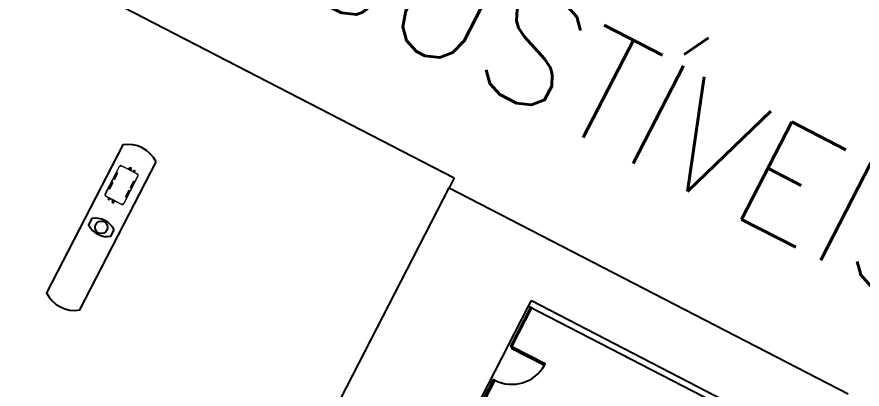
# Model space of a CAD drawing. Header units: millimetres. Extents: x 272118 to 273910, y 9581933 to 9583029.
# Drawn here: x 272792.07 to 272812.4, y 9582594.77 to 9582603.71 of the extents above; entities that cross this region are included whole.
import ezdxf

# ---------------------------------------------------------------- set-up
doc = ezdxf.new("R2010")
doc.units = ezdxf.units.MM
doc.header["$PDMODE"] = 35
doc.linetypes.add('HIDDEN', pattern=[9.525, 6.35, -3.175])
for name, color, linetype in [('ARQ-ALVENARIA', 4, 'Continuous'), ('ARQ-COTAS', 30, 'Continuous'), ('ARQ-ESQ-02', 2, 'Continuous'), ('ARQ-ESTRUTURA', 6, 'Continuous'), ('ARQ-PENA-01', 1, 'Continuous'), ('ARQ-PENA-02', 2, 'Continuous'), ('ARQ-PENA-FINA-CINZA', 8, 'Continuous'), ('ARQ-PROJ-01', 1, 'HIDDEN'), ('ARQ-TEXTO3', 3, 'Continuous')]:
    doc.layers.add(name, color=color, linetype=linetype)
doc.styles.add('ROMANS', font='romans.shx')
doc.styles.add('Romans_Anot', font='romans.shx')
doc.dimstyles.new('Escala 1-100', dxfattribs={"dimscale": 10, "dimtxt": 0.2, "dimasz": 0.15, "dimexe": 0.1, "dimexo": 0.2, "dimgap": 0.15, "dimtad": 1, "dimzin": 4, "dimdsep": 46, "dimtxsty": 'Romans_Anot', "dimblk": 'OBLIQUE', "dimcen": 0.25, "dimclrd": 256, "dimclre": 256, "dimclrt": 2, "dimaunit": 1, "dimadec": 3, "dimazin": 0, "dimtfac": 1, "dimtix": 1, "dimtmove": 2, "dimatfit": 3, "dimfxl": 0, "dimlwd": -1, "dimlwe": -1, "dimarcsym": 0})
doc.dimstyles.new('Escala 1-1000', dxfattribs={"dimscale": 15, "dimtxt": 0.2, "dimasz": 0.15, "dimexe": 0.1, "dimexo": 0.2, "dimgap": 0.15, "dimtad": 1, "dimzin": 4, "dimdsep": 46, "dimtxsty": 'Romans_Anot', "dimblk": 'OBLIQUE', "dimcen": 0.25, "dimse1": 1, "dimse2": 1, "dimsd1": 1, "dimsd2": 1, "dimclrd": 256, "dimclre": 256, "dimclrt": 2, "dimaunit": 1, "dimadec": 3, "dimazin": 0, "dimtfac": 1, "dimtix": 1, "dimtmove": 2, "dimatfit": 3, "dimfxl": 0, "dimlwd": -1, "dimlwe": -1, "dimarcsym": 0})

# ---------------------------------------------------------------- blocks, each defined once
blk = doc.blocks.new('BOMBA SUPERIOR')
at = {"layer": 'ARQ-PENA-FINA-CINZA', "lineweight": 5}
for p, q in [((807.3, 415.998), (807.304, 416.002)), ((807.304, 416.002), (807.31, 416.003)), ((807.31, 416.003), (807.327, 416.003)), ((807.327, 416.013), (807.327, 415.964)), ((807.346, 416.013), (807.327, 416.013)), ((807.347, 416.101), (807.346, 416.098)), ((807.346, 416.098), (807.346, 416.094)), ((807.346, 416.094), (807.346, 415.654)), ((807.346, 416.083), (807.346, 416.084)), ((807.346, 416.084), (807.348, 416.084)), ((807.347, 416.083), (807.346, 416.083)), ((807.346, 415.964), (807.346, 416.013)), ((807.348, 416.105), (807.347, 416.103)), ((807.347, 416.103), (807.347, 416.102)), ((807.347, 416.102), (807.347, 416.101)), ((807.349, 416.108), (807.348, 416.105)), ((807.348, 416.084), (807.348, 415.664)), ((807.35, 416.109), (807.349, 416.108)), ((807.351, 416.11), (807.35, 416.109)), ((807.353, 416.112), (807.351, 416.11)), ((807.354, 416.114), (807.353, 416.112)), ((807.355, 416.115), (807.354, 416.114)), ((807.356, 416.116), (807.355, 416.115)), ((807.358, 416.118), (807.356, 416.116)), ((807.36, 416.119), (807.358, 416.118)), ((807.361, 416.12), (807.36, 416.119)), ((807.361, 416.109), (807.36, 416.107)), ((807.36, 416.107), (807.361, 416.104)), ((807.362, 416.12), (807.361, 416.12)), ((807.363, 416.11), (807.361, 416.109)), ((807.361, 416.106), (807.361, 416.107)), ((807.361, 416.107), (807.363, 416.107)), ((807.361, 416.106), (807.361, 416.107)), ((807.363, 416.106), (807.361, 416.106)), ((807.361, 416.104), (807.363, 416.103)), ((807.364, 416.122), (807.362, 416.12)), ((807.365, 416.109), (807.363, 416.11)), ((807.364, 416.109), (807.363, 416.109)), ((807.363, 416.109), (807.363, 416.109)), ((807.363, 416.107), (807.363, 416.109)), ((807.363, 416.109), (807.364, 416.109)), ((807.363, 416.105), (807.363, 416.106)), ((807.363, 416.105), (807.363, 416.105)), ((807.363, 416.105), (807.364, 416.105)), ((807.364, 416.105), (807.363, 416.105)), ((807.363, 416.103), (807.365, 416.104)), ((807.367, 416.123), (807.364, 416.122)), ((807.364, 416.109), (807.364, 416.109)), ((807.364, 416.109), (807.364, 416.107)), ((807.364, 416.107), (807.365, 416.107)), ((807.365, 416.106), (807.364, 416.106)), ((807.364, 416.106), (807.364, 416.105)), ((807.364, 416.105), (807.364, 416.105)), ((807.367, 416.107), (807.365, 416.109)), ((807.365, 416.104), (807.367, 416.107)), ((807.365, 416.107), (807.365, 416.106)), ((807.365, 416.107), (807.365, 416.106)), ((807.368, 416.123), (807.367, 416.123)), ((807.372, 416.123), (807.368, 416.123)), ((807.375, 416.124), (807.372, 416.123)), ((807.376, 416.124), (807.375, 416.124)), ((807.386, 416.124), (807.376, 416.124)), ((807.386, 416.122), (808.126, 416.122)), ((807.387, 416.124), (808.125, 416.124)), ((807.715, 416.107), (807.543, 416.107)), ((807.543, 416.107), (807.543, 416.084)), ((807.543, 416.084), (807.715, 416.084)), ((807.715, 416.084), (807.715, 416.107)), ((807.742, 416.125), (807.745, 416.128)), ((807.742, 416.124), (807.745, 416.127)), ((807.743, 416.125), (807.742, 416.125)), ((807.742, 416.125), (807.742, 416.124)), ((807.745, 416.128), (807.767, 416.128)), ((807.745, 416.127), (807.767, 416.127)), ((807.767, 416.128), (807.77, 416.125)), ((807.767, 416.127), (807.77, 416.124)), ((807.77, 416.125), (807.769, 416.125)), ((807.77, 416.124), (807.77, 416.125)), ((807.968, 416.107), (807.797, 416.107)), ((807.797, 416.107), (807.797, 416.084)), ((807.797, 416.084), (807.968, 416.084)), ((807.968, 416.084), (807.968, 416.107)), ((808.136, 416.124), (808.126, 416.124)), ((808.137, 416.124), (808.136, 416.124)), ((808.14, 416.123), (808.137, 416.124)), ((808.143, 416.123), (808.14, 416.123)), ((808.144, 416.123), (808.143, 416.123)), ((808.147, 416.122), (808.144, 416.123)), ((808.146, 416.109), (808.145, 416.107)), ((808.145, 416.107), (808.146, 416.104)), ((808.149, 416.11), (808.146, 416.109)), ((808.146, 416.104), (808.149, 416.103)), ((808.15, 416.12), (808.147, 416.122)), ((808.148, 416.107), (808.147, 416.107)), ((808.147, 416.107), (808.147, 416.106)), ((808.147, 416.106), (808.147, 416.107)), ((808.147, 416.106), (808.148, 416.106)), ((808.149, 416.109), (808.148, 416.109)), ((808.148, 416.109), (808.148, 416.109)), ((808.148, 416.109), (808.148, 416.107)), ((808.148, 416.109), (808.149, 416.109)), ((808.148, 416.106), (808.148, 416.105)), ((808.148, 416.105), (808.148, 416.105)), ((808.148, 416.105), (808.149, 416.105)), ((808.149, 416.105), (808.148, 416.105)), ((808.151, 416.109), (808.149, 416.11)), ((808.15, 416.109), (808.149, 416.109)), ((808.149, 416.109), (808.149, 416.107)), ((808.149, 416.107), (808.15, 416.107)), ((808.15, 416.106), (808.149, 416.106)), ((808.149, 416.106), (808.149, 416.105)), ((808.149, 416.105), (808.15, 416.105)), ((808.149, 416.103), (808.151, 416.104)), ((808.151, 416.12), (808.15, 416.12)), ((808.15, 416.106), (808.15, 416.107)), ((808.15, 416.107), (808.15, 416.106)), ((808.152, 416.119), (808.151, 416.12)), ((808.152, 416.107), (808.151, 416.109)), ((808.151, 416.104), (808.152, 416.107)), ((808.154, 416.118), (808.152, 416.119)), ((808.156, 416.116), (808.154, 416.118)), ((808.157, 416.115), (808.156, 416.116)), ((808.158, 416.114), (808.157, 416.115)), ((808.159, 416.112), (808.158, 416.114)), ((808.161, 416.11), (808.159, 416.112)), ((808.162, 416.109), (808.161, 416.11)), ((808.162, 416.108), (808.162, 416.109)), ((808.163, 416.105), (808.162, 416.108)), ((808.164, 416.103), (808.163, 416.105)), ((808.165, 416.102), (808.164, 416.103)), ((808.164, 415.664), (808.164, 416.084)), ((808.164, 416.084), (808.166, 416.084)), ((808.165, 416.101), (808.165, 416.102)), ((808.165, 416.098), (808.165, 416.101)), ((808.165, 416.095), (808.165, 416.098)), ((808.166, 416.094), (808.165, 416.095)), ((808.165, 416.084), (808.165, 416.083)), ((808.165, 416.083), (808.166, 416.083)), ((808.166, 415.654), (808.166, 416.094)), ((807.283, 415.897), (807.282, 415.896)), ((807.282, 415.896), (807.282, 415.852)), ((807.283, 415.895), (807.282, 415.896)), ((807.282, 415.876), (807.283, 415.877)), ((807.282, 415.872), (807.283, 415.87)), ((807.282, 415.852), (807.283, 415.853)), ((807.282, 415.852), (807.283, 415.851)), ((807.32, 415.895), (807.283, 415.897)), ((807.283, 415.897), (807.283, 415.897)), ((807.32, 415.893), (807.283, 415.895)), ((807.283, 415.895), (807.283, 415.895)), ((807.283, 415.877), (807.283, 415.877)), ((807.283, 415.877), (807.31, 415.877)), ((807.283, 415.87), (807.283, 415.87)), ((807.283, 415.87), (807.31, 415.87)), ((807.283, 415.853), (807.32, 415.855)), ((807.283, 415.853), (807.283, 415.853)), ((807.283, 415.851), (807.32, 415.852)), ((807.283, 415.851), (807.283, 415.851)), ((807.295, 415.988), (807.296, 415.994)), ((807.296, 415.982), (807.295, 415.988)), ((807.295, 415.874), (807.295, 415.875)), ((807.295, 415.875), (807.311, 415.875)), ((807.295, 415.873), (807.295, 415.874)), ((807.311, 415.873), (807.295, 415.873)), ((807.295, 415.873), (807.295, 415.873)), ((807.295, 415.873), (807.295, 415.873)), ((807.296, 415.994), (807.3, 415.998)), ((807.3, 415.978), (807.296, 415.982)), ((807.304, 415.974), (807.3, 415.978)), ((807.31, 415.973), (807.304, 415.974)), ((807.327, 415.973), (807.31, 415.973)), ((807.321, 415.88), (807.312, 415.879)), ((807.312, 415.879), (807.312, 415.869)), ((807.312, 415.869), (807.312, 415.879)), ((807.312, 415.878), (807.312, 415.878)), ((807.312, 415.878), (807.312, 415.877)), ((807.312, 415.875), (807.312, 415.874)), ((807.312, 415.873), (807.312, 415.873)), ((807.312, 415.87), (807.312, 415.87)), ((807.312, 415.87), (807.312, 415.869)), ((807.312, 415.869), (807.313, 415.869)), ((807.321, 415.867), (807.312, 415.869)), ((807.321, 415.907), (807.32, 415.906)), ((807.32, 415.906), (807.321, 415.906)), ((807.32, 415.906), (807.32, 415.89)), ((807.32, 415.904), (807.32, 415.903)), ((807.321, 415.903), (807.32, 415.903)), ((807.32, 415.903), (807.321, 415.903)), ((807.321, 415.895), (807.32, 415.895)), ((807.32, 415.895), (807.321, 415.895)), ((807.32, 415.89), (807.321, 415.89)), ((807.321, 415.859), (807.32, 415.859)), ((807.32, 415.859), (807.32, 415.842)), ((807.32, 415.852), (807.32, 415.853)), ((807.32, 415.853), (807.321, 415.853)), ((807.321, 415.852), (807.32, 415.852)), ((807.321, 415.845), (807.32, 415.844)), ((807.32, 415.844), (807.321, 415.844)), ((807.32, 415.842), (807.32, 415.841)), ((807.32, 415.841), (807.321, 415.841)), ((807.323, 415.907), (807.321, 415.907)), ((807.321, 415.907), (807.321, 415.907)), ((807.321, 415.903), (807.321, 415.903)), ((807.321, 415.899), (807.322, 415.901)), ((807.321, 415.897), (807.321, 415.899)), ((807.321, 415.892), (807.321, 415.897)), ((807.321, 415.896), (807.321, 415.895)), ((807.321, 415.856), (807.321, 415.892)), ((807.321, 415.851), (807.321, 415.856)), ((807.321, 415.848), (807.321, 415.851)), ((807.322, 415.846), (807.321, 415.848)), ((807.321, 415.841), (807.321, 415.84)), ((807.321, 415.84), (807.322, 415.84)), ((807.322, 415.907), (807.342, 415.907)), ((807.322, 415.903), (807.323, 415.905)), ((807.322, 415.901), (807.322, 415.903)), ((807.322, 415.844), (807.322, 415.846)), ((807.323, 415.843), (807.322, 415.844)), ((807.342, 415.84), (807.322, 415.84)), ((807.322, 415.84), (807.323, 415.84)), ((807.323, 415.905), (807.324, 415.906)), ((807.323, 415.905), (807.323, 415.905)), ((807.323, 415.842), (807.323, 415.843)), ((807.324, 415.842), (807.323, 415.842)), ((807.324, 415.906), (807.342, 415.906)), ((807.342, 415.841), (807.324, 415.842)), ((807.327, 415.964), (807.346, 415.964)), ((807.346, 415.91), (807.338, 415.91)), ((807.338, 415.91), (807.338, 415.837)), ((807.338, 415.837), (807.346, 415.837)), ((807.343, 415.909), (807.342, 415.908)), ((807.342, 415.908), (807.342, 415.839)), ((807.342, 415.907), (807.342, 415.907)), ((807.342, 415.907), (807.342, 415.907)), ((807.342, 415.906), (807.342, 415.907)), ((807.342, 415.906), (807.342, 415.906)), ((807.342, 415.841), (807.342, 415.841)), ((807.342, 415.84), (807.342, 415.84)), ((807.342, 415.839), (807.342, 415.839)), ((807.342, 415.839), (807.343, 415.839)), ((807.344, 415.909), (807.343, 415.909)), ((807.343, 415.839), (807.344, 415.839)), ((807.344, 415.839), (807.344, 415.909)), ((807.344, 415.909), (807.346, 415.909)), ((807.344, 415.839), (807.346, 415.839)), ((807.346, 415.822), (807.346, 415.925)), ((807.346, 415.837), (807.346, 415.91)), ((807.346, 415.839), (807.346, 415.909)), ((807.346, 415.909), (807.346, 415.839)), ((807.346, 415.839), (807.346, 415.839)), ((808.166, 415.822), (808.166, 415.925)), ((808.166, 415.837), (808.166, 415.91)), ((808.166, 415.91), (808.173, 415.91)), ((808.166, 415.839), (808.166, 415.909)), ((808.166, 415.909), (808.166, 415.839)), ((808.167, 415.909), (808.166, 415.909)), ((808.167, 415.839), (808.166, 415.839)), ((808.166, 415.839), (808.166, 415.839)), ((808.173, 415.837), (808.166, 415.837)), ((808.167, 415.909), (808.168, 415.909)), ((808.167, 415.839), (808.167, 415.909)), ((808.168, 415.839), (808.167, 415.839)), ((808.168, 415.909), (808.169, 415.908)), ((808.169, 415.839), (808.168, 415.839)), ((808.169, 415.908), (808.169, 415.839)), ((808.17, 415.907), (808.169, 415.907)), ((808.169, 415.906), (808.169, 415.907)), ((808.17, 415.906), (808.169, 415.906)), ((808.169, 415.841), (808.17, 415.841)), ((808.169, 415.84), (808.17, 415.84)), ((808.169, 415.839), (808.169, 415.839)), ((808.19, 415.907), (808.17, 415.907)), ((808.17, 415.907), (808.17, 415.907)), ((808.188, 415.906), (808.17, 415.906)), ((808.17, 415.841), (808.188, 415.842)), ((808.17, 415.84), (808.19, 415.84)), ((808.173, 415.91), (808.173, 415.837)), ((808.188, 415.907), (808.19, 415.907)), ((808.188, 415.905), (808.188, 415.906)), ((808.189, 415.905), (808.188, 415.905)), ((808.188, 415.842), (808.189, 415.843)), ((808.188, 415.842), (808.188, 415.842)), ((808.19, 415.84), (808.188, 415.84)), ((808.19, 415.903), (808.189, 415.905)), ((808.189, 415.844), (808.19, 415.846)), ((808.189, 415.843), (808.189, 415.844)), ((808.19, 415.907), (808.191, 415.907)), ((808.19, 415.901), (808.19, 415.903)), ((808.19, 415.899), (808.19, 415.901)), ((808.191, 415.897), (808.19, 415.899)), ((808.19, 415.848), (808.191, 415.851)), ((808.19, 415.846), (808.19, 415.848)), ((808.191, 415.841), (808.19, 415.84)), ((808.19, 415.84), (808.19, 415.84)), ((808.191, 415.907), (808.192, 415.906)), ((808.191, 415.903), (808.192, 415.903)), ((808.192, 415.903), (808.191, 415.903)), ((808.191, 415.892), (808.191, 415.897)), ((808.191, 415.896), (808.191, 415.895)), ((808.191, 415.895), (808.192, 415.895)), ((808.191, 415.856), (808.191, 415.892)), ((808.192, 415.89), (808.191, 415.89)), ((808.191, 415.88), (808.199, 415.879)), ((808.191, 415.867), (808.199, 415.869)), ((808.191, 415.859), (808.192, 415.859)), ((808.191, 415.851), (808.191, 415.856)), ((808.191, 415.852), (808.192, 415.852)), ((808.191, 415.845), (808.192, 415.844)), ((808.192, 415.841), (808.191, 415.841)), ((808.192, 415.906), (808.192, 415.906)), ((808.192, 415.906), (808.192, 415.89)), ((808.192, 415.904), (808.192, 415.903)), ((808.192, 415.903), (808.192, 415.903)), ((808.192, 415.895), (808.228, 415.897)), ((808.192, 415.893), (808.228, 415.895)), ((808.192, 415.895), (808.192, 415.895)), ((808.192, 415.859), (808.192, 415.842)), ((808.228, 415.853), (808.192, 415.855)), ((808.192, 415.852), (808.192, 415.853)), ((808.192, 415.853), (808.192, 415.853)), ((808.192, 415.852), (808.228, 415.851)), ((808.192, 415.844), (808.192, 415.844)), ((808.192, 415.842), (808.192, 415.841)), ((808.199, 415.879), (808.199, 415.869)), ((808.199, 415.869), (808.199, 415.879)), ((808.2, 415.878), (808.199, 415.877)), ((808.199, 415.877), (808.199, 415.877)), ((808.199, 415.875), (808.2, 415.874)), ((808.2, 415.873), (808.199, 415.873)), ((808.199, 415.873), (808.199, 415.873)), ((808.199, 415.87), (808.199, 415.87)), ((808.199, 415.87), (808.2, 415.87)), ((808.199, 415.869), (808.2, 415.869)), ((808.2, 415.878), (808.2, 415.878)), ((808.216, 415.875), (808.2, 415.875)), ((808.2, 415.873), (808.216, 415.873)), ((808.2, 415.87), (808.2, 415.869)), ((808.228, 415.877), (808.201, 415.877)), ((808.228, 415.87), (808.201, 415.87)), ((808.217, 415.874), (808.216, 415.875)), ((808.216, 415.873), (808.216, 415.873)), ((808.216, 415.873), (808.217, 415.873)), ((808.217, 415.873), (808.217, 415.874)), ((808.228, 415.897), (808.229, 415.897)), ((808.228, 415.895), (808.229, 415.895)), ((808.229, 415.877), (808.228, 415.877)), ((808.229, 415.87), (808.228, 415.87)), ((808.229, 415.853), (808.228, 415.853)), ((808.228, 415.851), (808.229, 415.851)), ((808.229, 415.897), (808.23, 415.896)), ((808.229, 415.895), (808.23, 415.896)), ((808.23, 415.876), (808.229, 415.877)), ((808.23, 415.872), (808.229, 415.87)), ((808.23, 415.852), (808.229, 415.853)), ((808.229, 415.851), (808.23, 415.852)), ((808.23, 415.896), (808.23, 415.852)), ((807.346, 415.664), (807.346, 415.665)), ((807.346, 415.665), (807.347, 415.665)), ((807.348, 415.664), (807.346, 415.664)), ((807.346, 415.654), (807.346, 415.651)), ((807.346, 415.651), (807.347, 415.647)), ((807.347, 415.647), (807.347, 415.646)), ((807.347, 415.646), (807.348, 415.642)), ((807.348, 415.642), (807.35, 415.639)), ((807.35, 415.639), (807.351, 415.638)), ((807.351, 415.638), (807.353, 415.634)), ((807.353, 415.634), (807.355, 415.632)), ((807.355, 415.632), (807.357, 415.631)), ((807.358, 415.643), (807.357, 415.641)), ((807.357, 415.641), (807.358, 415.639)), ((807.357, 415.631), (807.36, 415.628)), ((807.36, 415.645), (807.358, 415.641)), ((807.36, 415.645), (807.358, 415.643)), ((807.358, 415.641), (807.36, 415.637)), ((807.358, 415.639), (807.36, 415.637)), ((807.361, 415.646), (807.36, 415.645)), ((807.363, 415.646), (807.36, 415.645)), ((807.361, 415.643), (807.36, 415.641)), ((807.36, 415.641), (807.361, 415.638)), ((807.36, 415.637), (807.361, 415.636)), ((807.36, 415.637), (807.363, 415.635)), ((807.36, 415.628), (807.361, 415.627)), ((807.363, 415.646), (807.361, 415.646)), ((807.363, 415.645), (807.361, 415.643)), ((807.361, 415.64), (807.361, 415.641)), ((807.361, 415.641), (807.363, 415.641)), ((807.361, 415.64), (807.361, 415.641)), ((807.363, 415.64), (807.361, 415.64)), ((807.361, 415.638), (807.363, 415.637)), ((807.361, 415.636), (807.363, 415.635)), ((807.361, 415.627), (807.364, 415.626)), ((807.367, 415.645), (807.363, 415.646)), ((807.367, 415.645), (807.363, 415.646)), ((807.365, 415.643), (807.363, 415.645)), ((807.363, 415.641), (807.363, 415.643)), ((807.363, 415.643), (807.364, 415.643)), ((807.364, 415.642), (807.363, 415.642)), ((807.363, 415.642), (807.363, 415.642)), ((807.363, 415.639), (807.363, 415.64)), ((807.363, 415.639), (807.363, 415.639)), ((807.363, 415.639), (807.364, 415.639)), ((807.364, 415.639), (807.363, 415.639)), ((807.363, 415.637), (807.365, 415.638)), ((807.363, 415.635), (807.367, 415.637)), ((807.363, 415.635), (807.367, 415.637)), ((807.364, 415.643), (807.364, 415.641)), ((807.364, 415.642), (807.364, 415.642)), ((807.364, 415.641), (807.365, 415.641)), ((807.365, 415.64), (807.364, 415.64)), ((807.364, 415.64), (807.364, 415.639)), ((807.364, 415.639), (807.364, 415.639)), ((807.364, 415.626), (807.368, 415.625)), ((807.367, 415.641), (807.365, 415.643)), ((807.365, 415.638), (807.367, 415.641)), ((807.365, 415.641), (807.365, 415.64)), ((807.365, 415.641), (807.365, 415.64)), ((807.368, 415.641), (807.367, 415.645)), ((807.368, 415.643), (807.367, 415.645)), ((807.367, 415.637), (807.368, 415.641)), ((807.367, 415.637), (807.368, 415.639)), ((807.369, 415.641), (807.368, 415.643)), ((807.368, 415.639), (807.369, 415.641)), ((807.368, 415.625), (807.369, 415.625)), ((807.369, 415.625), (807.374, 415.624)), ((807.374, 415.624), (807.376, 415.624)), ((807.376, 415.624), (807.386, 415.624)), ((807.386, 415.624), (807.386, 415.626)), ((807.386, 415.626), (808.126, 415.626)), ((807.386, 415.624), (807.387, 415.624)), ((807.387, 415.624), (807.386, 415.624)), ((808.125, 415.624), (807.387, 415.624)), ((807.387, 415.624), (807.388, 415.624)), ((807.716, 415.663), (807.544, 415.663)), ((807.544, 415.663), (807.544, 415.64)), ((807.544, 415.64), (807.716, 415.64)), ((807.716, 415.64), (807.716, 415.663)), ((807.742, 415.623), (807.742, 415.624)), ((807.742, 415.624), (807.745, 415.62)), ((807.745, 415.619), (807.742, 415.623)), ((807.742, 415.623), (807.743, 415.623)), ((807.745, 415.62), (807.767, 415.62)), ((807.767, 415.619), (807.745, 415.619)), ((807.767, 415.62), (807.77, 415.624)), ((807.77, 415.623), (807.767, 415.619)), ((807.77, 415.623), (807.769, 415.623)), ((807.77, 415.624), (807.77, 415.623)), ((807.968, 415.663), (807.796, 415.663)), ((807.796, 415.663), (807.796, 415.64)), ((807.796, 415.64), (807.968, 415.64)), ((807.968, 415.64), (807.968, 415.663)), ((808.125, 415.624), (808.125, 415.624)), ((808.125, 415.624), (808.136, 415.624)), ((808.126, 415.624), (808.125, 415.624)), ((808.126, 415.626), (808.126, 415.624)), ((808.136, 415.624), (808.138, 415.624)), ((808.138, 415.624), (808.142, 415.625)), ((808.142, 415.625), (808.144, 415.625)), ((808.145, 415.645), (808.143, 415.641)), ((808.145, 415.645), (808.143, 415.643)), ((808.143, 415.643), (808.143, 415.641)), ((808.143, 415.641), (808.145, 415.637)), ((808.143, 415.641), (808.143, 415.639)), ((808.143, 415.639), (808.145, 415.637)), ((808.147, 415.646), (808.144, 415.646)), ((808.144, 415.646), (808.144, 415.641)), ((808.144, 415.641), (808.147, 415.641)), ((808.144, 415.625), (808.147, 415.626)), ((808.146, 415.646), (808.145, 415.645)), ((808.149, 415.646), (808.145, 415.645)), ((808.146, 415.643), (808.145, 415.641)), ((808.145, 415.641), (808.146, 415.638)), ((808.145, 415.637), (808.146, 415.636)), ((808.145, 415.637), (808.149, 415.635)), ((808.149, 415.646), (808.146, 415.646)), ((808.149, 415.645), (808.146, 415.643)), ((808.146, 415.638), (808.149, 415.637)), ((808.146, 415.636), (808.149, 415.635)), ((808.147, 415.641), (808.147, 415.646)), ((808.147, 415.641), (808.147, 415.64)), ((808.147, 415.64), (808.147, 415.641)), ((808.147, 415.641), (808.148, 415.641)), ((808.147, 415.64), (808.148, 415.64)), ((808.147, 415.626), (808.15, 415.627)), ((808.148, 415.641), (808.148, 415.643)), ((808.148, 415.643), (808.149, 415.643)), ((808.149, 415.642), (808.148, 415.642)), ((808.148, 415.642), (808.148, 415.642)), ((808.148, 415.64), (808.148, 415.639)), ((808.148, 415.639), (808.148, 415.639)), ((808.148, 415.639), (808.149, 415.639)), ((808.149, 415.639), (808.148, 415.639)), ((808.152, 415.645), (808.149, 415.646)), ((808.152, 415.645), (808.149, 415.646)), ((808.151, 415.643), (808.149, 415.645)), ((808.149, 415.643), (808.149, 415.641)), ((808.15, 415.642), (808.149, 415.642)), ((808.149, 415.641), (808.15, 415.641)), ((808.15, 415.64), (808.149, 415.64)), ((808.149, 415.64), (808.149, 415.639)), ((808.149, 415.639), (808.15, 415.639)), ((808.149, 415.637), (808.151, 415.638)), ((808.149, 415.635), (808.152, 415.637)), ((808.149, 415.635), (808.152, 415.637)), ((808.15, 415.64), (808.15, 415.641)), ((808.15, 415.641), (808.15, 415.64)), ((808.15, 415.627), (808.152, 415.628)), ((808.152, 415.641), (808.151, 415.643)), ((808.151, 415.638), (808.152, 415.641)), ((808.154, 415.641), (808.152, 415.645)), ((808.154, 415.643), (808.152, 415.645)), ((808.152, 415.637), (808.154, 415.641)), ((808.152, 415.637), (808.154, 415.639)), ((808.152, 415.628), (808.155, 415.631)), ((808.154, 415.641), (808.154, 415.643)), ((808.154, 415.639), (808.154, 415.641)), ((808.155, 415.631), (808.157, 415.632)), ((808.157, 415.632), (808.158, 415.634)), ((808.158, 415.634), (808.161, 415.638)), ((808.161, 415.638), (808.162, 415.639)), ((808.162, 415.639), (808.163, 415.642)), ((808.163, 415.642), (808.165, 415.646)), ((808.166, 415.664), (808.164, 415.664)), ((808.166, 415.665), (808.165, 415.665)), ((808.165, 415.665), (808.165, 415.664)), ((808.165, 415.651), (808.166, 415.654)), ((808.165, 415.647), (808.165, 415.651)), ((808.165, 415.646), (808.165, 415.647)), ((808.184, 415.784), (808.166, 415.784)), ((808.166, 415.784), (808.166, 415.734)), ((808.166, 415.734), (808.184, 415.734)), ((808.184, 415.734), (808.184, 415.784)), ((808.184, 415.774), (808.201, 415.774)), ((808.201, 415.745), (808.184, 415.745)), ((808.201, 415.774), (808.207, 415.773)), ((808.207, 415.746), (808.201, 415.745)), ((808.207, 415.773), (808.212, 415.77)), ((808.212, 415.749), (808.207, 415.746)), ((808.212, 415.77), (808.215, 415.765)), ((808.215, 415.754), (808.212, 415.749)), ((808.215, 415.765), (808.216, 415.76)), ((808.216, 415.76), (808.215, 415.754))]:
    blk.add_line(p, q, dxfattribs=at)
for centre, radius in [((807.363, 416.107), 0.00513), ((807.363, 416.107), 0.00546), ((808.148, 416.107), 0.00513), ((808.149, 416.107), 0.00546)]:
    blk.add_circle(centre, radius, dxfattribs=at)
blk = doc.blocks.new('*D47')
at = {"layer": 'Defpoints', "color": 0, "transparency": 16777216}
for p in [(272867.5, 9582603.709), (272867.5, 9582603.709), (272792.533, 9582537.527)]:
    blk.add_point(p, dxfattribs=at)
at = {"layer": 'ARQ-COTAS', "color": 2, "transparency": 16777216, "insert": (272827.535, 9582573.429), "char_height": 3, "attachment_point": 5, "rotation": 41.4389, "style": 'Romans_Anot'}
blk.add_mtext('100.00', dxfattribs=at)
blk = doc.blocks.new('_Oblique')
at = {"color": 0, "linetype": 'ByBlock', "lineweight": -2}
blk.add_line((-0.5, -0.5), (0.5, 0.5), dxfattribs=at)
blk = doc.blocks.new('*D50')
at = {"layer": 'ARQ-COTAS', "transparency": 16777216}
for p, q in [((272764.064, 9582594.951), (272762.474, 9582591.867)), ((272800.976, 9582573.147), (272762.932, 9582592.756)), ((272802.234, 9582575.587), (272800.518, 9582572.258))]:
    blk.add_line(p, q, dxfattribs=at)
at = {"layer": 'Defpoints', "color": 0, "transparency": 16777216}
for p in [(272764.98, 9582596.729), (272762.932, 9582592.756), (272803.15, 9582577.365)]:
    blk.add_point(p, dxfattribs=at)
at = {"layer": 'ARQ-COTAS', "transparency": 16777216, "xscale": 1.5, "yscale": 1.5, "zscale": 1.5}
for p, rotation in [((272762.932, 9582592.756), 152.7326999488848), ((272800.976, 9582573.147), 332.7326999488848)]:
    blk.add_blockref('_Oblique', p, dxfattribs=dict(at, rotation=rotation))
at = {"layer": 'ARQ-COTAS', "color": 2, "transparency": 16777216, "insert": (272783.1, 9582585.174), "char_height": 2, "attachment_point": 5, "rotation": 332.7327, "style": 'Romans_Anot'}
blk.add_mtext('42.80', dxfattribs=at)

msp = doc.modelspace()

# ---------------------------------------------------------------- linework, layer by layer
at = {"layer": 'ARQ-ALVENARIA', "color": 8}
for p, q in [((272804.372, 9582596.76), (272804.441, 9582596.894)), ((272804.441, 9582596.894), (272810.929, 9582593.549)), ((272804.372, 9582596.76), (272808.816, 9582594.47))]:
    msp.add_line(p, q, dxfattribs=at)
at = {"layer": 'ARQ-ESQ-02', "color": 8}
for points in [[(272803.973, 9582595.785), (272804.454, 9582596.718), (272804.423, 9582596.734), (272803.942, 9582595.801)], [(272803.957, 9582595.754), (272804.757, 9582595.341), (272804.773, 9582595.372), (272803.973, 9582595.785)], [(272803.561, 9582594.985), (272803.08, 9582594.051), (272803.049, 9582594.067), (272803.53, 9582595.001)]]:
    msp.add_lwpolyline(points, close=True, dxfattribs=at)
at = {"layer": 'ARQ-ESTRUTURA', "color": 8}
msp.add_lwpolyline([(272794.403, 9582598.592, 0.333333), (272793.87, 9582598.867), (272793.791, 9582598.714, 0.333333), (272794.324, 9582598.439)], format="xyb", close=True, dxfattribs=at)
msp.add_circle((272794.097, 9582598.653), 0.15, dxfattribs=at)
msp.add_circle((272794.097, 9582598.653), 0.15, dxfattribs=at)
at = {"layer": 'ARQ-PENA-01', "color": 8}
msp.add_line((272774.143, 9582614.507), (272802.587, 9582599.846), dxfattribs=at)
msp.add_arc((272803.973, 9582595.785), 0.901, 242.7327, 330.4606, dxfattribs=at)
at = {"layer": 'ARQ-PENA-02', "color": 8}
for p, q in [((272793.55, 9582582.313), (272802.461, 9582599.602)), ((272802.461, 9582599.602), (272812.061, 9582594.654))]:
    msp.add_line(p, q, dxfattribs=at)
msp.add_lwpolyline([(272795.413, 9582600.225, 0.333333), (272794.613, 9582600.637), (272792.781, 9582597.081, 0.333333), (272793.581, 9582596.669)], format="xyb", close=True, dxfattribs=at)
at = {"layer": 'ARQ-PENA-FINA-CINZA', "color": 8}
msp.add_line((272802.997, 9582594.094), (272804.372, 9582596.76), dxfattribs=at)
at = {"layer": 'ARQ-PROJ-01', "color": 8, "ltscale": 1.5}
msp.add_line((272802.587, 9582599.846), (272802.461, 9582599.602), dxfattribs=at)

# ---------------------------------------------------------------- block references
at = {"color": 8, "rotation": 62.73269995827513}
msp.add_blockref('BOMBA SUPERIOR', (272794.178, 9581691.143), dxfattribs=at)

# ---------------------------------------------------------------- texts
at = {"layer": 'ARQ-TEXTO3', "insert": (272794.76, 9582607.925), "char_height": 2.6325, "width": 50.04383, "attachment_point": 5, "rotation": 332.7327, "style": 'ROMANS'}
msp.add_mtext('POSTO DE COMBUSTÍVEIS', dxfattribs=at)

# ---------------------------------------------------------------- dimensions: what is measured, and where the dimension line sits
at = {"layer": 'ARQ-COTAS'}
dim = msp.add_aligned_dim(p1=(272792.533, 9582537.527), p2=(272867.5, 9582603.709), distance=0, dimstyle='Escala 1-1000', dxfattribs=at)
dim.commit()
dim.dimension.update_dxf_attribs({"geometry": '*D47', "text_midpoint": (272827.535, 9582573.429)})
dim = msp.add_linear_dim(base=(272762.932, 9582592.756), p1=(272803.15, 9582577.365), p2=(272764.98, 9582596.729), angle=152.7327, dimstyle='Escala 1-100', dxfattribs=at)
dim.commit()
dim.dimension.update_dxf_attribs({"geometry": '*D50', "text_midpoint": (272783.1, 9582585.174)})

doc.saveas('drawing.dxf')
